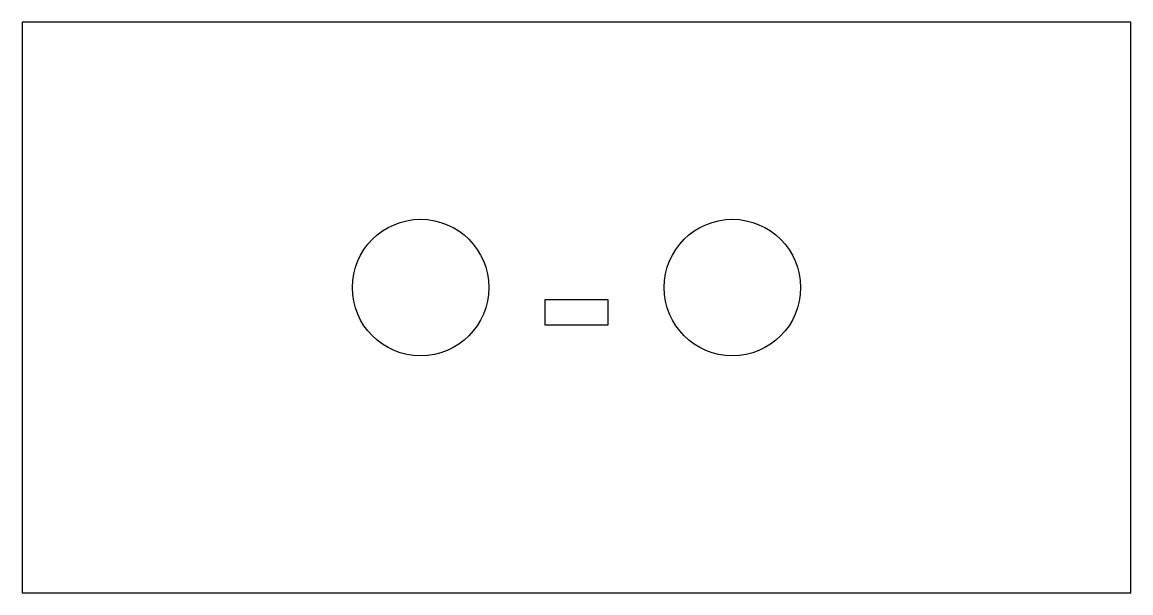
# Model space of a CAD drawing. Header units: millimetres. Extents: x 28 to 132, y -87 to -33.
import ezdxf

# ---------------------------------------------------------------- set-up
doc = ezdxf.new("R2010")
doc.units = ezdxf.units.MM
doc.layers.add('Edge.Cuts', color=254, linetype='CONTINUOUS', true_color=0xd0d2cd)

msp = doc.modelspace()

# ---------------------------------------------------------------- linework, layer by layer
at = {"layer": 'Edge.Cuts', "linetype": 'CONTINUOUS'}
for p, q in [((131.56, -33.455), (28.44, -33.455)), ((28.44, -33.455), (28.44, -86.545)), ((131.56, -86.545), (131.56, -33.455)), ((77.1, -59.25), (82.9, -59.25)), ((77.1, -61.65), (77.1, -59.25)), ((82.9, -59.25), (82.9, -61.65)), ((82.9, -61.65), (77.1, -61.65)), ((28.44, -86.545), (131.56, -86.545))]:
    msp.add_line(p, q, dxfattribs=at)
at = {"layer": 'Edge.Cuts'}
for centre in [(65.5, -58.145), (94.5, -58.145)]:
    msp.add_circle(centre, 6.35, dxfattribs=at)

doc.saveas('drawing.dxf')
